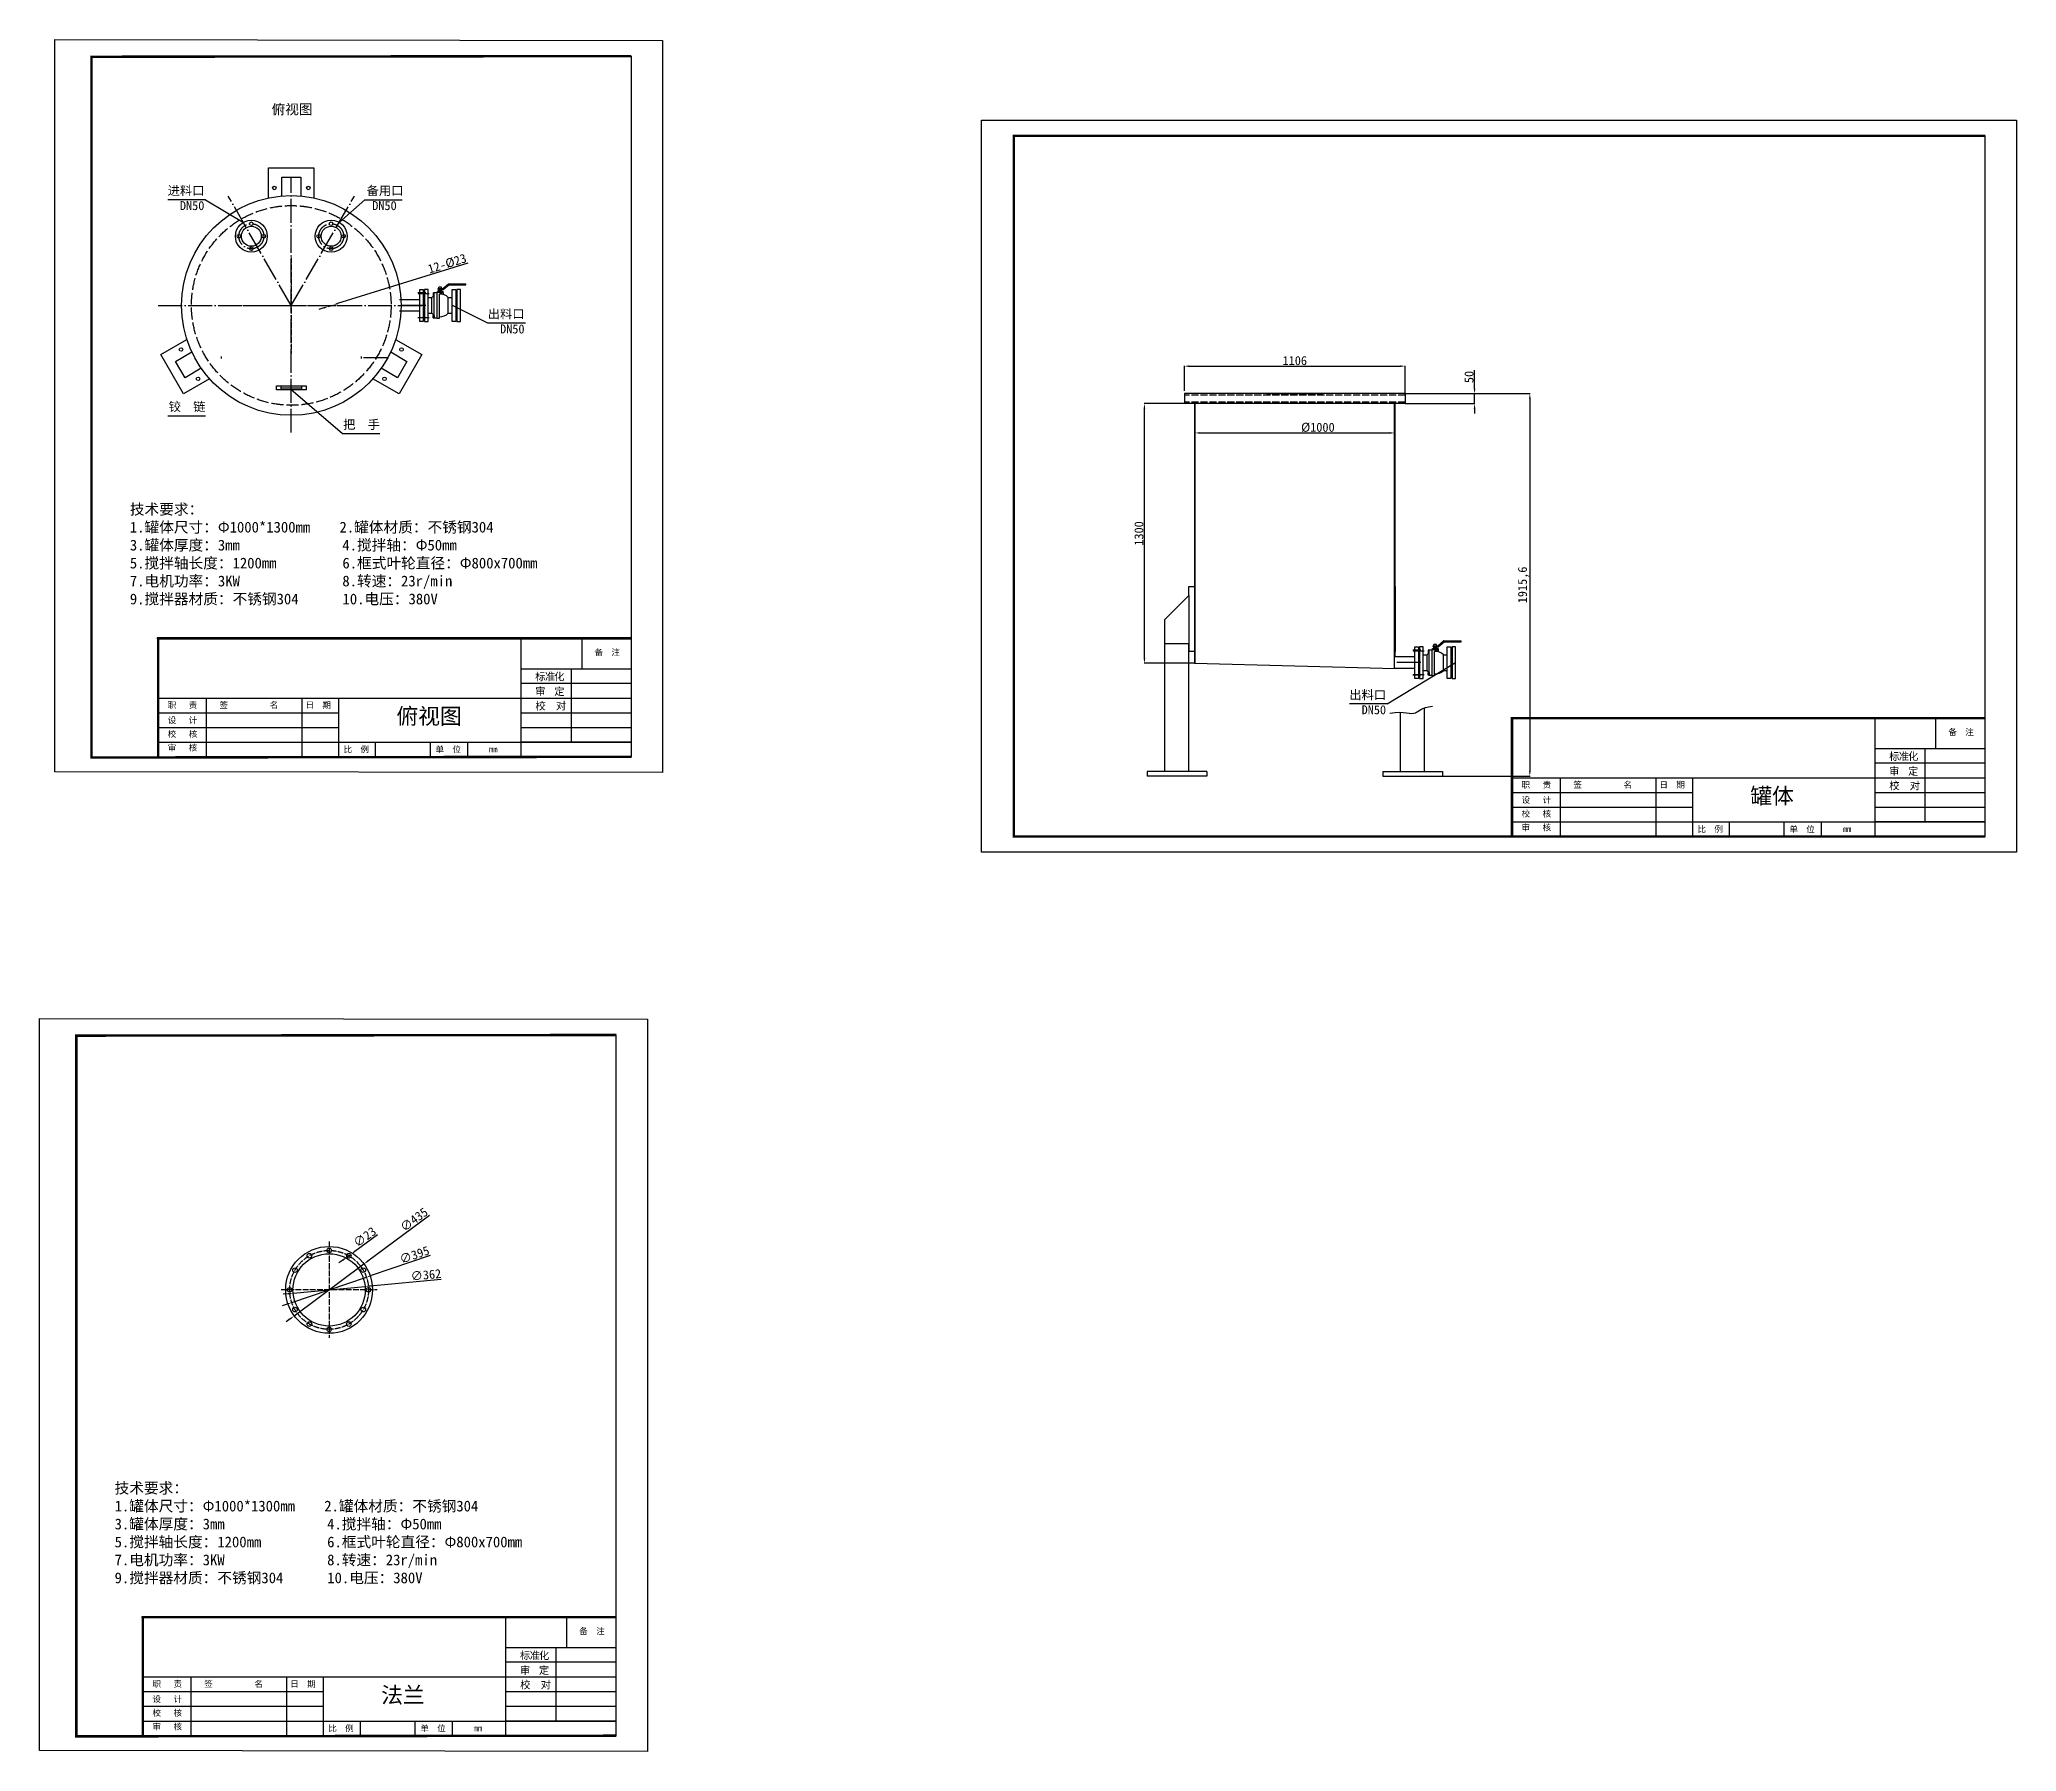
# Model space of a CAD drawing. Header units: millimetres. Extents: x 2128 to 23460, y -18769 to 2996.
# Drawn here: x 8412 to 18315, y -18769 to -10197 of the extents above; entities that cross this region are included whole.
import ezdxf

# ---------------------------------------------------------------- set-up
doc = ezdxf.new("R2010")
doc.units = ezdxf.units.MM
doc.linetypes.add('ACAD_ISO02W100', pattern=[15, 12, -3])
doc.linetypes.add('ACAD_ISO04W100', pattern=[30, 24, -3, 0, -3])
for name, color, linetype in [('中心线', 1, 'ACAD_ISO04W100'), ('标注', 6, 'Continuous'), ('注释', 3, 'Continuous'), ('虚线', 7, 'ACAD_ISO02W100'), ('轴线', 1, 'ACAD_ISO04W100')]:
    doc.layers.add(name, color=color, linetype=linetype)
doc.layers.add('标注线', color=7, linetype='Continuous', lineweight=9)
doc.styles.get("Standard").update_dxf_attribs({"font": ''})
doc.styles.add('STYLE1', font='')
doc.styles.get('Standard').set_extended_font_data('SimSun')
doc.styles.get('STYLE1').set_extended_font_data('FangSong_GB2312')
doc.dimstyles.new('ISO-25', dxfattribs={"dimtxt": 45, "dimasz": 25, "dimexe": 1.25, "dimexo": 0.625, "dimgap": 5, "dimtad": 1, "dimtxsty": 'Standard', "dimcen": 2.5, "dimadec": 0, "dimazin": 0, "dimtfac": 1, "dimtmove": 0, "dimatfit": 3, "dimfxl": 0, "dimarcsym": 0})

# ---------------------------------------------------------------- blocks, each defined once
blk = doc.blocks.new('*D51')
at = {"layer": 'Defpoints', "color": 0, "transparency": 16777216}
for p in [(9859.4, -11533), (9881.4, -11526.1)]:
    blk.add_point(p, dxfattribs=at)
at = {"layer": '标注', "color": 0, "lineweight": -2, "transparency": 16777216}
for p, q in [((10556.8, -11315.8), (9905.2, -11518.7)), ((9835.5, -11540.4), (9811.7, -11547.8)), ((9859.4, -11533), (9881.4, -11526.1))]:
    blk.add_line(p, q, dxfattribs=at)
at = {"layer": '标注', "color": 0, "transparency": 16777216}
for points in [[(9834.3, -11536.4), (9836.8, -11544.4), (9859.4, -11533)], [(9904, -11514.7), (9906.5, -11522.7), (9881.4, -11526.1)]]:
    blk.add_solid(points, dxfattribs=at)
at = {"layer": '标注', "color": 0, "transparency": 16777216, "insert": (10453.5, -11319.2), "char_height": 45, "attachment_point": 5, "rotation": 17.29478}
blk.add_mtext('12-%%C23', dxfattribs=at)
blk = doc.blocks.new('*D53')
at = {"color": 0, "lineweight": -2, "transparency": 16777216}
for p, q in [((10364.7, -16084.6), (10057.2, -16313)), ((9687.9, -16587.2), (10037.1, -16327.9)), ((9667.8, -16602.1), (9647.7, -16617))]:
    blk.add_line(p, q, dxfattribs=at)
at = {"color": 0, "transparency": 16777216}
for points in [[(10054.7, -16309.6), (10059.7, -16316.3), (10037.1, -16327.9)], [(9665.3, -16598.8), (9670.3, -16605.4), (9687.9, -16587.2)]]:
    blk.add_solid(points, dxfattribs=at)
at = {"layer": 'Defpoints', "color": 0, "transparency": 16777216}
for p in [(10037.1, -16327.9), (9687.9, -16587.2)]:
    blk.add_point(p, dxfattribs=at)
at = {"color": 0, "transparency": 16777216, "insert": (10287.7, -16105.4), "char_height": 45, "attachment_point": 5, "rotation": 36.5954}
blk.add_mtext('∅435', dxfattribs=at)
blk = doc.blocks.new('*D54')
at = {"color": 0, "lineweight": -2, "transparency": 16777216}
for p, q in [((10369.4, -16285.9), (10073.3, -16386.2)), ((9675.4, -16520.9), (10049.6, -16394.2)), ((9651.7, -16528.9), (9628.1, -16536.9))]:
    blk.add_line(p, q, dxfattribs=at)
at = {"color": 0, "transparency": 16777216}
for points in [[(10071.9, -16382.2), (10074.6, -16390.1), (10049.6, -16394.2)], [(9650.4, -16524.9), (9653.1, -16532.8), (9675.4, -16520.9)]]:
    blk.add_solid(points, dxfattribs=at)
at = {"layer": 'Defpoints', "color": 0, "transparency": 16777216}
for p in [(10049.6, -16394.2), (9675.4, -16520.9)]:
    blk.add_point(p, dxfattribs=at)
at = {"color": 0, "transparency": 16777216, "insert": (10289.8, -16282), "char_height": 45, "attachment_point": 5, "rotation": 18.70037}
blk.add_mtext('∅395', dxfattribs=at)
blk = doc.blocks.new('*D55')
at = {"color": 0, "lineweight": -2, "transparency": 16777216}
for p, q in [((10424, -16404.8), (10067.6, -16438.3)), ((9657.4, -16476.8), (9632.5, -16479.1)), ((9682.3, -16474.5), (10042.7, -16440.6))]:
    blk.add_line(p, q, dxfattribs=at)
at = {"color": 0, "transparency": 16777216}
for points in [[(10067.2, -16434.1), (10068, -16442.4), (10042.7, -16440.6)], [(9657, -16472.7), (9657.8, -16481), (9682.3, -16474.5)]]:
    blk.add_solid(points, dxfattribs=at)
at = {"layer": 'Defpoints', "color": 0, "transparency": 16777216}
for p in [(9682.3, -16474.5), (10042.7, -16440.6)]:
    blk.add_point(p, dxfattribs=at)
at = {"color": 0, "transparency": 16777216, "insert": (10347.4, -16382.6), "char_height": 45, "attachment_point": 5, "rotation": 5.3682}
blk.add_mtext('∅362', dxfattribs=at)
blk = doc.blocks.new('*D56')
at = {"color": 0, "lineweight": -2, "transparency": 16777216}
for p, q in [((10105, -16181.8), (9990.8, -16265)), ((9931.7, -16308), (9911.5, -16322.7)), ((9952, -16293.3), (9970.5, -16279.7))]:
    blk.add_line(p, q, dxfattribs=at)
at = {"color": 0, "transparency": 16777216}
for points in [[(9929.3, -16304.6), (9934.2, -16311.3), (9952, -16293.3)], [(9988.3, -16261.6), (9993.2, -16268.4), (9970.5, -16279.7)]]:
    blk.add_solid(points, dxfattribs=at)
at = {"layer": 'Defpoints', "color": 0, "transparency": 16777216}
for p in [(9952, -16293.3), (9970.5, -16279.7)]:
    blk.add_point(p, dxfattribs=at)
at = {"color": 0, "transparency": 16777216, "insert": (10040.8, -16192.4), "char_height": 45, "attachment_point": 5, "rotation": 36.06342}
blk.add_mtext('∅23', dxfattribs=at)
blk = doc.blocks.new('*D63')
at = {"layer": 'Defpoints', "color": 0, "transparency": 16777216}
for p in [(15199.8, -12166.8), (14199.8, -12276.5), (15199.8, -12270.5)]:
    blk.add_point(p, dxfattribs=at)
at = {"layer": '标注', "color": 0, "lineweight": -2, "transparency": 16777216}
for p, q in [((14199.8, -12275.8), (14199.8, -12165.6)), ((14224.8, -12166.8), (15174.8, -12166.8)), ((15199.8, -12269.9), (15199.8, -12165.6))]:
    blk.add_line(p, q, dxfattribs=at)
at = {"layer": '标注', "color": 0, "transparency": 16777216}
for points in [[(14224.8, -12162.6), (14224.8, -12171), (14199.8, -12166.8)], [(15174.8, -12162.6), (15174.8, -12171), (15199.8, -12166.8)]]:
    blk.add_solid(points, dxfattribs=at)
at = {"layer": '标注', "color": 0, "transparency": 16777216, "insert": (14815.5, -12139.3), "char_height": 45, "attachment_point": 5}
blk.add_mtext('%%C1000', dxfattribs=at)
blk = doc.blocks.new('*D64')
at = {"layer": 'Defpoints', "color": 0, "transparency": 16777216}
for p in [(13946.6, -12019.9), (14146.8, -12019.9), (14196.8, -13319.9)]:
    blk.add_point(p, dxfattribs=at)
at = {"layer": '标注', "color": 0, "lineweight": -2, "transparency": 16777216}
for p, q in [((14146.2, -12019.9), (13945.4, -12019.9)), ((13946.6, -13294.9), (13946.6, -12044.9)), ((14196.2, -13319.9), (13945.4, -13319.9))]:
    blk.add_line(p, q, dxfattribs=at)
at = {"layer": '标注', "color": 0, "transparency": 16777216}
for points in [[(13942.5, -12044.9), (13950.8, -12044.9), (13946.6, -12019.9)], [(13942.5, -13294.9), (13950.8, -13294.9), (13946.6, -13319.9)]]:
    blk.add_solid(points, dxfattribs=at)
at = {"layer": '标注', "color": 0, "transparency": 16777216, "insert": (13919.1, -12669.9), "char_height": 45, "attachment_point": 5, "rotation": 90}
blk.add_mtext('1300', dxfattribs=at)
blk = doc.blocks.new('*D65')
at = {"color": 0, "lineweight": -2, "transparency": 16777216}
for p, q in [((14146.8, -11956.1), (14146.8, -11831.1)), ((14171.8, -11832.3), (15227.8, -11832.3)), ((15252.8, -11977.3), (15252.8, -11831.1))]:
    blk.add_line(p, q, dxfattribs=at)
at = {"color": 0, "transparency": 16777216}
for points in [[(14171.8, -11828.2), (14171.8, -11836.5), (14146.8, -11832.3)], [(15227.8, -11828.2), (15227.8, -11836.5), (15252.8, -11832.3)]]:
    blk.add_solid(points, dxfattribs=at)
at = {"layer": 'Defpoints', "color": 0, "transparency": 16777216}
for p in [(15252.8, -11832.3), (14146.8, -11956.7), (15252.8, -11977.9)]:
    blk.add_point(p, dxfattribs=at)
at = {"color": 0, "transparency": 16777216, "insert": (14699.8, -11804.8), "char_height": 45, "attachment_point": 5}
blk.add_mtext('1106', dxfattribs=at)
blk = doc.blocks.new('*D66')
at = {"color": 0, "lineweight": -2, "transparency": 16777216}
for p, q in [((15600.2, -11944.9), (15600.2, -11852.9)), ((15253.4, -11969.9), (15601.5, -11969.9)), ((15600.2, -12019.9), (15600.2, -11969.9)), ((15253.4, -12019.9), (15601.5, -12019.9)), ((15600.2, -12044.9), (15600.2, -12069.9))]:
    blk.add_line(p, q, dxfattribs=at)
at = {"color": 0, "transparency": 16777216}
for points in [[(15596.1, -11944.9), (15604.4, -11944.9), (15600.2, -11969.9)], [(15596.1, -12044.9), (15604.4, -12044.9), (15600.2, -12019.9)]]:
    blk.add_solid(points, dxfattribs=at)
at = {"layer": 'Defpoints', "color": 0, "transparency": 16777216}
for p in [(15252.8, -11969.9), (15600.2, -11969.9), (15252.8, -12019.9)]:
    blk.add_point(p, dxfattribs=at)
at = {"color": 0, "transparency": 16777216, "insert": (15572.7, -11886.4), "char_height": 45, "attachment_point": 5, "rotation": 90}
blk.add_mtext('50', dxfattribs=at)
blk = doc.blocks.new('*D67')
at = {"color": 0, "lineweight": -2, "transparency": 16777216}
for p, q in [((15254.1, -11969.9), (15878.4, -11969.9)), ((15877.1, -11994.9), (15877.1, -13860.5)), ((15440.7, -13885.5), (15878.4, -13885.5))]:
    blk.add_line(p, q, dxfattribs=at)
at = {"color": 0, "transparency": 16777216}
for points in [[(15872.9, -11994.9), (15881.3, -11994.9), (15877.1, -11969.9)], [(15872.9, -13860.5), (15881.3, -13860.5), (15877.1, -13885.5)]]:
    blk.add_solid(points, dxfattribs=at)
at = {"layer": 'Defpoints', "color": 0, "transparency": 16777216}
for p in [(15253.4, -11969.9), (15440.1, -13885.5), (15877.1, -13885.5)]:
    blk.add_point(p, dxfattribs=at)
at = {"color": 0, "transparency": 16777216, "insert": (15845.9, -12927.7), "char_height": 45, "attachment_point": 5, "rotation": 90}
blk.add_mtext('1915,6', dxfattribs=at)

msp = doc.modelspace()

# ---------------------------------------------------------------- linework, layer by layer
for p, q in [((11376.833, -13788.434), (11376.833, -10279.767)), ((18158.621, -14187.752), (18158.621, -10679.085)), ((9559.484, -10839.24), (9786.284, -10839.24)), ((9559.484, -10990.058), (9559.484, -10839.24)), ((9625.634, -10886.49), (9720.134, -10886.49)), ((9625.634, -10980.273), (9625.634, -10886.49)), ((9720.134, -10886.49), (9720.134, -10980.273)), ((9786.284, -10839.24), (9786.284, -10990.058)), ((10316.293, -11608.24), (10316.293, -11448.24)), ((10316.293, -11448.24), (10334.293, -11448.24)), ((10334.293, -11448.24), (10334.293, -11608.24)), ((10358.293, -11448.24), (10340.293, -11448.24)), ((10340.293, -11448.24), (10340.293, -11608.24)), ((10358.293, -11608.24), (10358.293, -11448.24)), ((10384.654, -11468.771), (10387.096, -11468.771)), ((10384.654, -11475.673), (10387.096, -11475.673)), ((10404.943, -11464.162), (10404.943, -11457.846)), ((10404.943, -11457.846), (10432.563, -11457.846)), ((10408.755, -11443.527), (10431.736, -11443.527)), ((10408.755, -11448.527), (10408.755, -11443.527)), ((10408.755, -11448.527), (10433.546, -11448.527)), ((10411.007, -11457.846), (10411.007, -11451.598)), ((10411.007, -11451.598), (10426.498, -11451.598)), ((10412.166, -11443.527), (10412.166, -11437.203)), ((10425.339, -11437.203), (10412.166, -11437.203)), ((10413.283, -11464.162), (10413.283, -11457.846)), ((10414.159, -11451.598), (10414.159, -11448.527)), ((10415.3, -11464.162), (10434.806, -11464.162)), ((10423.346, -11451.598), (10423.346, -11448.527)), ((10424.222, -11464.162), (10424.222, -11457.846)), ((10425.339, -11443.527), (10425.339, -11437.203)), ((10426.498, -11457.846), (10426.498, -11451.598)), ((10431.736, -11443.527), (10460.479, -11419.589)), ((10432.563, -11457.846), (10432.563, -11464.162)), ((10433.546, -11448.527), (10462.567, -11424.358)), ((10434.806, -11473.841), (10434.806, -11464.162)), ((10461.119, -11419.358), (10547.629, -11419.358)), ((10462.567, -11424.358), (10547.629, -11424.358)), ((10478.759, -11608.24), (10478.759, -11448.24)), ((10478.759, -11448.24), (10496.759, -11448.24)), ((10496.759, -11448.24), (10496.759, -11608.24)), ((10520.759, -11448.24), (10502.759, -11448.24)), ((10502.759, -11448.24), (10502.759, -11608.24)), ((10520.759, -11608.24), (10520.759, -11448.24)), ((10547.629, -11424.358), (10547.629, -11419.358)), ((10316.185, -11499.74), (10215.247, -11499.74)), ((10316.185, -11556.74), (10215.247, -11556.74)), ((10218.247, -11556.816), (10218.247, -11556.74)), ((10358.293, -11488.766), (10377.77, -11488.766)), ((10358.293, -11567.714), (10377.77, -11567.714)), ((10377.77, -11567.714), (10377.77, -11488.766)), ((10384.654, -11580.808), (10387.096, -11580.808)), ((10459.158, -11488.766), (10478.759, -11488.766)), ((10459.37, -11567.714), (10459.37, -11488.766)), ((10459.37, -11567.714), (10478.759, -11567.714)), ((10316.293, -11590.74), (10316.293, -11590.74)), ((10334.293, -11608.24), (10316.293, -11608.24)), ((10340.293, -11608.24), (10358.293, -11608.24)), ((10358.293, -11590.74), (10358.293, -11590.74)), ((10384.654, -11587.71), (10387.096, -11587.71)), ((10478.759, -11590.74), (10478.759, -11590.74)), ((10496.759, -11608.24), (10478.759, -11608.24)), ((10502.759, -11608.24), (10520.759, -11608.24)), ((10520.759, -11590.74), (10520.759, -11590.74)), ((9019.492, -11774.533), (9150.104, -11699.124)), ((9132.892, -11970.947), (9019.492, -11774.533)), ((9093.487, -11808.195), (9174.706, -11761.304)), ((10171.062, -11761.304), (10252.28, -11808.195)), ((10195.663, -11699.124), (10326.275, -11774.533)), ((10326.275, -11774.533), (10212.875, -11970.947)), ((9140.737, -11890.035), (9093.487, -11808.195)), ((9221.956, -11843.143), (9140.737, -11890.035)), ((10205.03, -11890.035), (10123.812, -11843.143)), ((10252.28, -11808.195), (10205.03, -11890.035)), ((9263.504, -11895.539), (9132.892, -11970.947)), ((10212.875, -11970.947), (10082.263, -11895.539)), ((15252.815, -11969.917), (14146.815, -11969.917)), ((14146.815, -11969.917), (14146.815, -12019.917)), ((14699.815, -11969.917), (14724.815, -11969.917)), ((15252.815, -11969.917), (15252.815, -12019.917)), ((15252.815, -12019.917), (14146.815, -12019.917)), ((14196.815, -12019.917), (14196.815, -13319.917)), ((14199.815, -12019.917), (14199.815, -13319.994)), ((14199.815, -12019.917), (14199.815, -13319.917)), ((15199.815, -13345.444), (15199.815, -12019.917)), ((15202.815, -13288.444), (15202.815, -12019.917)), ((14169.544, -12980.235), (14169.544, -12935.168)), ((14169.544, -12935.168), (14196.815, -12935.168)), ((14196.815, -12935.168), (14196.815, -13260.504)), ((15202.815, -12935.168), (15202.815, -13260.504)), ((14169.544, -12980.235), (14049.544, -13100.235)), ((14169.544, -12980.235), (14169.544, -13230.595)), ((14049.548, -13861.516), (14049.544, -13100.235)), ((14049.544, -13220.235), (14169.544, -13220.235)), ((14169.548, -13861.516), (14169.544, -13220.235)), ((14169.544, -13220.235), (14169.544, -13260.504)), ((14196.815, -13260.504), (14169.544, -13260.504)), ((15301.082, -13396.944), (15301.082, -13236.944)), ((15301.082, -13236.944), (15319.082, -13236.944)), ((15319.082, -13236.944), (15319.082, -13396.944)), ((15343.082, -13236.944), (15325.082, -13236.944)), ((15325.082, -13236.944), (15325.082, -13396.944)), ((15343.082, -13396.944), (15343.082, -13236.944)), ((15369.444, -13257.475), (15371.885, -13257.475)), ((15369.444, -13264.377), (15371.885, -13264.377)), ((15389.733, -13252.866), (15389.733, -13246.551)), ((15389.733, -13246.551), (15417.352, -13246.551)), ((15393.545, -13232.232), (15416.526, -13232.232)), ((15393.545, -13237.232), (15393.545, -13232.232)), ((15393.545, -13237.232), (15418.336, -13237.232)), ((15395.797, -13246.551), (15395.797, -13240.302)), ((15395.797, -13240.302), (15411.288, -13240.302)), ((15396.956, -13232.232), (15396.956, -13225.907)), ((15410.129, -13225.907), (15396.956, -13225.907)), ((15398.073, -13252.866), (15398.073, -13246.551)), ((15398.949, -13240.302), (15398.949, -13237.232)), ((15400.09, -13252.866), (15419.595, -13252.866)), ((15408.136, -13240.302), (15408.136, -13237.232)), ((15409.012, -13252.866), (15409.012, -13246.551)), ((15410.129, -13232.232), (15410.129, -13225.907)), ((15411.288, -13246.551), (15411.288, -13240.302)), ((15416.526, -13232.232), (15445.269, -13208.294)), ((15417.352, -13246.551), (15417.352, -13252.866)), ((15418.336, -13237.232), (15447.357, -13213.062)), ((15419.595, -13262.546), (15419.595, -13252.866)), ((15445.909, -13208.062), (15532.419, -13208.062)), ((15447.357, -13213.062), (15532.419, -13213.062)), ((15463.549, -13396.944), (15463.549, -13236.944)), ((15463.549, -13236.944), (15481.549, -13236.944)), ((15481.549, -13236.944), (15481.549, -13396.944)), ((15505.549, -13236.944), (15487.549, -13236.944)), ((15487.549, -13236.944), (15487.549, -13396.944)), ((15505.549, -13396.944), (15505.549, -13236.944)), ((15532.419, -13213.062), (15532.419, -13208.062)), ((10824.751, -13347.079), (11376.833, -13347.079)), ((14196.815, -13319.917), (15202.815, -13345.521)), ((15300.753, -13288.444), (15199.815, -13288.444)), ((15300.753, -13345.444), (15199.815, -13345.444)), ((15202.815, -13345.521), (15202.815, -13345.444)), ((15343.082, -13277.47), (15362.56, -13277.47)), ((15343.082, -13356.418), (15362.56, -13356.418)), ((15362.56, -13356.418), (15362.56, -13277.47)), ((15443.948, -13277.47), (15463.549, -13277.47)), ((15444.159, -13356.418), (15444.159, -13277.47)), ((15444.159, -13356.418), (15463.549, -13356.418)), ((15301.082, -13379.444), (15301.082, -13379.444)), ((15319.082, -13396.944), (15301.082, -13396.944)), ((15325.082, -13396.944), (15343.082, -13396.944)), ((15343.082, -13379.444), (15343.082, -13379.444)), ((15369.444, -13369.512), (15371.885, -13369.512)), ((15369.444, -13376.414), (15371.885, -13376.414)), ((15463.549, -13379.444), (15463.549, -13379.444)), ((15481.549, -13396.944), (15463.549, -13396.944)), ((15487.549, -13396.944), (15505.549, -13396.944)), ((15505.549, -13379.444), (15505.549, -13379.444)), ((15230.081, -13861.516), (15230.085, -13565.378)), ((15350.081, -13861.516), (15350.085, -13543.392)), ((17606.539, -13746.398), (18158.621, -13746.398)), ((14259.548, -13861.516), (13959.548, -13861.516)), ((13959.548, -13861.516), (13959.548, -13885.516)), ((14259.548, -13861.516), (14259.548, -13885.516)), ((15140.081, -13861.516), (15440.081, -13861.516)), ((15140.081, -13861.516), (15140.081, -13885.516)), ((15440.081, -13861.516), (15440.081, -13885.516)), ((14259.548, -13885.516), (13959.548, -13885.516)), ((15140.081, -13885.516), (15440.081, -13885.516)), ((11300.479, -18689.841), (11300.479, -15181.174)), ((10748.397, -18248.486), (11300.479, -18248.486))]:
    msp.add_line(p, q)
at = {"color": 1, "linetype": 'ACAD_ISO04W100', "lineweight": -3, "ltscale": 1.2}
for p, q in [((9672.884, -11287.552), (9672.884, -11768.928)), ((9432.074, -11528.24), (9913.693, -11528.24)), ((9862.499, -16215.539), (9862.499, -16696.914)), ((9621.69, -16456.227), (10103.309, -16456.227))]:
    msp.add_line(p, q, dxfattribs=at)
at = {"color": 1, "ltscale": 50}
for p, q in [((10308.082, -11468.249), (10363.187, -11468.249)), ((10307.71, -11588.231), (10363.559, -11588.231)), ((15292.872, -13256.953), (15347.977, -13256.953)), ((15292.5, -13376.936), (15348.349, -13376.936))]:
    msp.add_line(p, q, dxfattribs=at)
at = {"color": 4}
for p, q in [((9322.124, -11784.362), (9322.124, -11794.53)), ((10023.643, -11784.362), (10023.643, -11794.53)), ((10035.229, -11789.446), (10156.9, -11789.446)), ((9621.276, -11930.272), (9621.276, -11950.607)), ((9621.276, -11940.439), (9724.492, -11940.439)), ((9724.492, -11930.272), (9724.492, -11950.607))]:
    msp.add_line(p, q, dxfattribs=at)
at = {"color": 0}
msp.add_line((14559.815, -11969.917), (14839.815, -11969.917), dxfattribs=at)
at = {"linetype": 'Continuous', "lineweight": -3}
for p, q in [((8999.526, -13195.059), (11376.833, -13195.059)), ((8999.882, -13195.059), (11376.833, -13195.059)), ((8999.882, -13195.059), (11377.19, -13195.059)), ((10824.751, -13788.434), (10824.751, -13195.062)), ((11129.386, -13347.079), (11129.386, -13195.059)), ((11076.224, -13714.875), (11076.224, -13347.079)), ((11376.833, -13420.639), (10824.751, -13420.639)), ((9012.056, -13494.198), (11376.833, -13494.198)), ((9248.278, -13788.434), (9248.278, -13494.198)), ((9727.514, -13788.434), (9727.514, -13494.198)), ((9911.412, -13788.434), (9911.412, -13494.198)), ((9011.895, -13641.316), (9911.412, -13641.316)), ((9012.056, -13567.757), (9911.412, -13567.757)), ((10824.751, -13567.757), (11376.833, -13567.757)), ((10824.751, -13641.316), (11376.833, -13641.316)), ((15781.314, -13594.378), (18158.621, -13594.378)), ((15781.671, -13594.378), (18158.621, -13594.378)), ((15781.671, -13594.378), (18158.978, -13594.378)), ((17606.539, -14187.752), (17606.539, -13594.38)), ((17911.174, -13746.398), (17911.174, -13594.378)), ((9011.895, -13714.875), (9911.412, -13714.875)), ((9911.412, -13714.875), (11376.833, -13714.875)), ((10093.888, -13713.924), (10093.888, -13788.434)), ((10368.081, -13713.924), (10368.081, -13788.434)), ((10555.125, -13713.924), (10555.125, -13788.434)), ((11376.833, -13714.875), (10824.751, -13714.875)), ((17858.012, -14114.194), (17858.012, -13746.398)), ((9011.869, -13788.434), (11376.833, -13788.434)), ((18158.621, -13819.957), (17606.539, -13819.957)), ((15793.844, -13893.516), (18158.621, -13893.516)), ((16030.066, -14187.752), (16030.066, -13893.516)), ((16509.303, -14187.752), (16509.303, -13893.516)), ((16693.2, -14187.752), (16693.2, -13893.516)), ((15793.683, -14040.634), (16693.2, -14040.634)), ((15793.844, -13967.076), (16693.2, -13967.076)), ((17606.539, -13967.075), (18158.621, -13967.075)), ((17606.539, -14040.634), (18158.621, -14040.634)), ((15793.683, -14114.194), (16693.2, -14114.194)), ((16693.2, -14114.194), (18158.621, -14114.194)), ((16875.676, -14113.242), (16875.676, -14187.752)), ((17149.87, -14113.242), (17149.87, -14187.752)), ((17336.913, -14113.242), (17336.913, -14187.752)), ((18158.621, -14114.194), (17606.539, -14114.194)), ((15793.657, -14187.752), (18158.621, -14187.752)), ((8923.172, -18096.466), (11300.479, -18096.466)), ((8923.528, -18096.466), (11300.479, -18096.466)), ((8923.528, -18096.466), (11300.836, -18096.466)), ((10748.397, -18689.841), (10748.397, -18096.469)), ((11053.032, -18248.486), (11053.032, -18096.466)), ((10999.87, -18616.282), (10999.87, -18248.486)), ((8935.702, -18395.605), (11300.479, -18395.605)), ((9171.924, -18689.841), (9171.924, -18395.605)), ((9651.16, -18689.841), (9651.16, -18395.605)), ((9835.058, -18689.841), (9835.058, -18395.605)), ((11300.479, -18322.045), (10748.397, -18322.045)), ((8935.702, -18469.164), (9835.058, -18469.164)), ((10748.397, -18469.164), (11300.479, -18469.164)), ((8935.541, -18542.723), (9835.058, -18542.723)), ((8935.541, -18616.282), (9835.058, -18616.282)), ((9835.058, -18616.282), (11300.479, -18616.282)), ((10017.534, -18615.331), (10017.534, -18689.841)), ((10291.728, -18615.331), (10291.728, -18689.841)), ((10478.771, -18615.331), (10478.771, -18689.841)), ((10748.397, -18542.723), (11300.479, -18542.723)), ((11300.479, -18616.282), (10748.397, -18616.282)), ((8935.515, -18689.841), (11300.479, -18689.841))]:
    msp.add_line(p, q, dxfattribs=at)
at = {"lineweight": -3}
for points in [[(8488.246, -10196.964), (11533.04, -10200.97), (11533.04, -13867.23), (8488.246, -13863.224)], [(13129.69, -10600.289), (18314.829, -10600.289), (18314.829, -14266.549), (13129.69, -14266.549)], [(8411.892, -15098.371), (11456.686, -15102.377), (11456.686, -18768.637), (8411.892, -18764.631)]]:
    msp.add_lwpolyline(points, close=True, dxfattribs=at)
at = {"linetype": 'Continuous', "lineweight": -3, "const_width": 12.26}
for points in [[(11376.833, -10279.767), (8672.403, -10283.122), (8672.403, -13791.789)], [(11376.833, -13788.434), (8672.403, -13791.789), (8672.403, -10283.122)], [(18158.621, -10679.085), (13292.232, -10679.085), (13292.232, -14187.752)], [(18158.621, -14187.752), (13292.232, -14187.752), (13292.232, -10679.085)], [(8999.882, -13195.069), (11376.833, -13195.059)], [(9005.922, -13195.069), (9005.922, -13788.434)], [(15781.671, -13594.387), (18158.621, -13594.378)], [(15787.71, -13594.387), (15787.71, -14187.752)], [(11300.479, -15181.174), (8596.049, -15184.529), (8596.049, -18693.196)], [(11300.479, -18689.841), (8596.049, -18693.196), (8596.049, -15184.529)], [(8923.528, -18096.476), (11300.479, -18096.466)], [(8929.568, -18096.476), (8929.568, -18689.841)]]:
    msp.add_lwpolyline(points, dxfattribs=at)
for points in [[(10334.293, -11578.24), (10337.293, -11578.24), (10337.293, -11478.24), (10334.293, -11478.24)], [(10340.293, -11578.24), (10337.293, -11578.24), (10337.293, -11478.24), (10340.293, -11478.24)], [(10415.3, -11464.162), (10401.698, -11464.162), (10401.698, -11592.319), (10415.3, -11592.319), (10415.3, -11471.564)], [(10496.759, -11578.24), (10499.759, -11578.24), (10499.759, -11478.24), (10496.759, -11478.24)], [(10502.759, -11578.24), (10499.759, -11578.24), (10499.759, -11478.24), (10502.759, -11478.24)], [(15319.082, -13366.944), (15322.082, -13366.944), (15322.082, -13266.944), (15319.082, -13266.944)], [(15325.082, -13366.944), (15322.082, -13366.944), (15322.082, -13266.944), (15325.082, -13266.944)], [(15400.09, -13252.866), (15386.488, -13252.866), (15386.488, -13381.023), (15400.09, -13381.023), (15400.09, -13260.269)], [(15481.549, -13366.944), (15484.549, -13366.944), (15484.549, -13266.944), (15481.549, -13266.944)], [(15487.549, -13366.944), (15484.549, -13366.944), (15484.549, -13266.944), (15487.549, -13266.944)]]:
    msp.add_lwpolyline(points)
for points in [[(10383.654, -11466.177), (10383.654, -11478.267), (10384.654, -11479.267), (10387.096, -11479.267), (10388.096, -11478.267), (10388.096, -11466.177), (10387.096, -11465.177), (10384.654, -11465.177)], [(10388.096, -11592.319), (10388.096, -11464.162), (10401.698, -11464.162), (10401.698, -11592.319)], [(10383.654, -11590.304), (10383.654, -11578.214), (10384.654, -11577.214), (10387.096, -11577.214), (10388.096, -11578.214), (10388.096, -11590.304), (10387.096, -11591.304), (10384.654, -11591.304)], [(15368.444, -13254.881), (15368.444, -13266.971), (15369.444, -13267.971), (15371.885, -13267.971), (15372.885, -13266.971), (15372.885, -13254.881), (15371.885, -13253.881), (15369.444, -13253.881)], [(15372.885, -13381.023), (15372.885, -13252.866), (15386.488, -13252.866), (15386.488, -13381.023)], [(15368.444, -13379.008), (15368.444, -13366.918), (15369.444, -13365.918), (15371.885, -13365.918), (15372.885, -13366.918), (15372.885, -13379.008), (15371.885, -13380.008), (15369.444, -13380.008)]]:
    msp.add_lwpolyline(points, close=True)
at = {"color": 4}
msp.add_lwpolyline([(9598.103, -11930.272), (9747.664, -11930.272), (9747.664, -11950.607), (9598.103, -11950.607)], close=True, dxfattribs=at)
for centre, radius in [((9672.884, -11528.24), 550), ((9587.834, -10939.896), 8.82), ((9757.934, -10939.896), 8.82), ((9472.884, -11181.83), 80), ((9410.384, -11181.83), 9), ((9472.884, -11181.83), 50), ((9472.884, -11119.33), 9), ((9535.384, -11181.83), 9), ((9872.884, -11181.83), 80), ((9810.384, -11181.83), 9), ((9872.884, -11181.83), 50), ((9872.884, -11119.33), 9), ((9935.384, -11181.83), 9), ((9472.884, -11244.33), 9), ((9872.884, -11244.33), 9), ((9120.837, -11748.757), 8.82), ((10224.93, -11748.757), 8.82), ((9205.887, -11896.068), 8.82), ((10139.88, -11896.068), 8.82)]:
    msp.add_circle(centre, radius)
at = {"lineweight": -3}
for centre, radius in [((9862.499, -16457.531), 217.5), ((9862.499, -16457.531), 181), ((9763.749, -16286.491), 11.5), ((9862.499, -16260.031), 11.5), ((9961.249, -16286.491), 11.5), ((9691.459, -16358.781), 11.5), ((10033.539, -16358.781), 11.5), ((9664.999, -16457.531), 11.5), ((10059.999, -16457.531), 11.5), ((9691.459, -16556.281), 11.5), ((9763.749, -16628.571), 11.5), ((9961.249, -16628.571), 11.5), ((10033.539, -16556.281), 11.5), ((9862.499, -16655.031), 11.5)]:
    msp.add_circle(centre, radius, dxfattribs=at)
at = {"color": 1, "linetype": 'ACAD_ISO04W100', "lineweight": -3, "ltscale": 1.2}
msp.add_circle((9862.499, -16457.531), 197.5, dxfattribs=at)
for centre, radius, start, end in [((10418.57, -11528.24), 56.77, 122.4665642, 135.9463659), ((10384.654, -11467.771), 1, 180, 270), ((10384.654, -11469.771), 1, 90, 180), ((10384.654, -11474.673), 1, 180, 270), ((10384.654, -11476.673), 1, 90, 180), ((10387.096, -11467.771), 1, 270, 0), ((10387.096, -11469.771), 1, 0, 90), ((10387.096, -11474.673), 1, 270, 0), ((10387.096, -11476.673), 1, 0, 90), ((10418.57, -11528.24), 56.77, 44.0536341, 93.3020268), ((10461.119, -11420.358), 1, 90, 129.7885806), ((10418.57, -11528.24), 56.77, 224.0536341, 237.5334358), ((10384.654, -11579.808), 1, 180, 270), ((10384.654, -11581.808), 1, 90, 180), ((10387.096, -11579.808), 1, 270, 0), ((10387.096, -11581.808), 1, 0, 90), ((10418.57, -11528.24), 56.77, 266.6979732, 315.9463659), ((10384.654, -11586.71), 1, 180, 270), ((10384.654, -11588.71), 1, 90, 180), ((10387.096, -11586.71), 1, 270, 0), ((10387.096, -11588.71), 1, 0, 90), ((15403.36, -13316.944), 56.77, 122.4665642, 135.9463659), ((15369.444, -13256.475), 1, 180, 270), ((15369.444, -13258.475), 1, 90, 180), ((15369.444, -13263.377), 1, 180, 270), ((15369.444, -13265.377), 1, 90, 180), ((15371.885, -13256.475), 1, 270, 0), ((15371.885, -13258.475), 1, 0, 90), ((15371.885, -13263.377), 1, 270, 0), ((15371.885, -13265.377), 1, 0, 90), ((15403.36, -13316.944), 56.77, 44.0536341, 93.3020268), ((15445.909, -13209.062), 1, 90, 129.7885806), ((15403.36, -13316.944), 56.77, 224.0536341, 237.5334358), ((15369.444, -13368.512), 1, 180, 270), ((15371.885, -13368.512), 1, 270, 0), ((15403.36, -13316.944), 56.77, 266.6979732, 315.9463659), ((15369.444, -13370.512), 1, 90, 180), ((15369.444, -13375.414), 1, 180, 270), ((15369.444, -13377.414), 1, 90, 180), ((15371.885, -13370.512), 1, 0, 90), ((15371.885, -13375.414), 1, 270, 0), ((15371.885, -13377.414), 1, 0, 90)]:
    msp.add_arc(centre, radius, start, end)
msp.add_open_spline([(15175.477, -13570.339), (15251.966, -13555.686), (15295.72, -13593.088), (15333.558, -13541.686), (15389.277, -13534.807)], degree=3, knots=[92.04093168, 92.04093168, 92.04093168, 92.04093168, 159.66291561, 200.82314606, 200.82314606, 200.82314606, 200.82314606])
at = {"layer": '中心线', "ltscale": 5}
for p, q in [((9672.884, -12165.274), (9672.884, -10891.207)), ((9672.884, -11528.24), (9356.796, -10980.76)), ((9672.884, -11528.24), (9988.971, -10980.76)), ((9006.712, -11528.24), (10339.055, -11528.24)), ((10346.466, -11528.24), (10222.884, -11528.24)), ((15331.034, -13316.944), (15207.451, -13316.944))]:
    msp.add_line(p, q, dxfattribs=at)
for centre in [(9472.884, -11181.83), (9872.884, -11181.83)]:
    msp.add_circle(centre, 62.5, dxfattribs=at)
at = {"layer": '注释'}
for p, q in [((9242.517, -10999.183), (9054.115, -10999.183)), ((9242.517, -10999.183), (9432.884, -11112.548)), ((10040.757, -10999.183), (9912.884, -11112.548)), ((10040.757, -10999.183), (10229.159, -10999.183)), ((10657.855, -11616.87), (10481.068, -11528.24)), ((10846.257, -11616.87), (10657.855, -11616.87)), ((9928.006, -12170.32), (9672.884, -11950.607)), ((9054.115, -12080.656), (9242.517, -12080.656)), ((9928.006, -12170.32), (10116.408, -12170.32)), ((15161.993, -13523.678), (15505.549, -13316.944)), ((15161.993, -13523.678), (14973.591, -13523.678))]:
    msp.add_line(p, q, dxfattribs=at)
at = {"layer": '虚线', "color": 2, "ltscale": 3}
for p, q in [((15252.815, -11977.917), (14146.815, -11977.917)), ((15252.815, -12011.917), (14146.815, -12011.917))]:
    msp.add_line(p, q, dxfattribs=at)
at = {"layer": '虚线', "color": 251, "ltscale": 5}
msp.add_circle((9672.884, -11528.24), 500, dxfattribs=at)
at = {"layer": '轴线', "ltscale": 5}
for p, q in [((10346.573, -11465.74), (10307.099, -11465.74)), ((10346.573, -11590.74), (10307.099, -11590.74)), ((15331.363, -13254.444), (15291.889, -13254.444)), ((15331.363, -13379.444), (15291.889, -13379.444))]:
    msp.add_line(p, q, dxfattribs=at)

# ---------------------------------------------------------------- texts
at = {"insert": (9574.203, -10521.342), "char_height": 50, "attachment_point": 1}
msp.add_mtext_dynamic_manual_height_columns('俯视图', width=451.97245, gutter_width=12.5, heights=[0], dxfattribs=at)
at = {"char_height": 53.9136, "width": 2170.93427, "attachment_point": 1}
for insert in [(8864.328, -12521.574), (8787.974, -17422.98)]:
    msp.add_mtext('{\\fKaiTi_GB2312|b0|i0|c134|p49;技术要求：\\P1.罐体尺寸：Φ1000*1300mm    2.罐体材质：不锈钢304    \\P3.罐体厚度：3mm              4.搅拌轴：Φ50mm\\P5.搅拌轴长度：1200mm         6.框式叶轮直径：Φ800x700mm\\P7.电机功率：3KW              8.转速：23r/min\\P9.搅拌器材质：不锈钢304      10.电压：380V}', dxfattribs=dict(at, insert=insert))
at = {"linetype": 'Continuous', "lineweight": -3, "char_height": 30.64964, "attachment_point": 1}
for s, insert, width in [('{\\fSimSun|b0|i0|c134|p54;备  注}', (11192.029, -13249.871), 410.52998), ('{\\fSimSun|b0|i0|c134|p54;职   责}', (9053.755, -13513.945), 283.58211), ('{\\fSimSun|b0|i0|c134|p54;签          名}', (9313.333, -13513.945), 356.97555), ('{\\fSimSun|b0|i0|c134|p54;日  期}', (9744.299, -13513.945), 283.58211), ('{\\fSimSun|b0|i0|c134|p54;校   核   }', (9053.755, -13658.949), 283.58211), ('{\\fSimSun|b0|i0|c134|p54;设   计   }', (9053.755, -13589.947), 283.58211), ('{\\fSimSun|b0|i0|c134|p54;备  注}', (17973.817, -13649.189), 410.52998), ('{\\fSimSun|b0|i0|c134|p54;审   核   }', (9053.755, -13727.7), 283.58211), ('{\\fSimSun|b0|i0|c134|p54;比  例}', (9934.815, -13735.938), 283.58211), ('{\\fSimSun|b0|i0|c134|p54;单  位}', (10395.568, -13735.938), 283.58211), ('{\\fSimSun|b0|i0|c134|p2;mm}', (10663.792, -13735.197), 283.58211), ('{\\fSimSun|b0|i0|c134|p54;职   责}', (15835.543, -13913.263), 283.58211), ('{\\fSimSun|b0|i0|c134|p54;签          名}', (16095.121, -13913.263), 356.97555), ('{\\fSimSun|b0|i0|c134|p54;日  期}', (16526.087, -13913.263), 283.58211), ('{\\fSimSun|b0|i0|c134|p54;校   核   }', (15835.543, -14058.267), 283.58211), ('{\\fSimSun|b0|i0|c134|p54;设   计   }', (15835.543, -13989.265), 283.58211), ('{\\fSimSun|b0|i0|c134|p54;审   核   }', (15835.543, -14127.019), 283.58211), ('{\\fSimSun|b0|i0|c134|p54;比  例}', (16716.604, -14135.256), 283.58211), ('{\\fSimSun|b0|i0|c134|p54;单  位}', (17177.356, -14135.256), 283.58211), ('{\\fSimSun|b0|i0|c134|p2;mm}', (17445.58, -14134.516), 283.58211), ('{\\fSimSun|b0|i0|c134|p54;备  注}', (11115.675, -18151.278), 410.52998), ('{\\fSimSun|b0|i0|c134|p54;职   责}', (8977.401, -18415.351), 283.58211), ('{\\fSimSun|b0|i0|c134|p54;签          名}', (9236.979, -18415.351), 356.97555), ('{\\fSimSun|b0|i0|c134|p54;日  期}', (9667.945, -18415.351), 283.58211), ('{\\fSimSun|b0|i0|c134|p54;设   计   }', (8977.401, -18491.354), 283.58211), ('{\\fSimSun|b0|i0|c134|p54;校   核   }', (8977.401, -18560.356), 283.58211), ('{\\fSimSun|b0|i0|c134|p54;审   核   }', (8977.401, -18629.107), 283.58211), ('{\\fSimSun|b0|i0|c134|p54;比  例}', (9858.462, -18637.345), 283.58211), ('{\\fSimSun|b0|i0|c134|p54;单  位}', (10319.214, -18637.345), 283.58211), ('{\\fSimSun|b0|i0|c134|p2;mm}', (10587.438, -18636.604), 283.58211)]:
    msp.add_mtext(s, dxfattribs=dict(at, insert=insert, width=width))
at = {"layer": '标注', "char_height": 80, "attachment_point": 1}
for s, insert in [('{\\C0;俯视图}', (10199.622, -13544.549)), ('{\\C0;罐体}', (16981.41, -13943.868)), ('{\\C0;法兰}', (10123.268, -18445.956))]:
    msp.add_mtext_dynamic_manual_height_columns(s, width=913.33857, gutter_width=12.5, heights=[0], dxfattribs=dict(at, insert=insert))
at = {"layer": '标注线', "color": 7, "ltscale": 0.13, "attachment_point": 1, "style": 'STYLE1'}
for s, insert, char_height, width in [('标', (10894.911, -13368.006), 37.736, 47.23771), ('准', (10943.427, -13368.006), 37.736, 47.23771), ('化', (10989.834, -13368.006), 37.736, 47.23771), ('审', (10894.911, -13442.23), 37.736, 47.23771), ('定', (10989.834, -13442.23), 37.736, 47.23771), ('校  对', (10895.939, -13514.583), 37.7359, 190.2792), ('标', (17676.7, -13767.324), 37.736, 47.23771), ('准', (17725.215, -13767.324), 37.736, 47.23771), ('化', (17771.622, -13767.324), 37.736, 47.23771), ('审', (17676.7, -13841.549), 37.736, 47.23771), ('定', (17771.622, -13841.549), 37.736, 47.23771), ('校  对', (17677.727, -13913.901), 37.7359, 190.2792), ('标', (10818.557, -18269.412), 37.736, 47.23771), ('准', (10867.073, -18269.412), 37.736, 47.23771), ('化', (10913.48, -18269.412), 37.736, 47.23771), ('校  对', (10819.585, -18415.989), 37.7359, 190.2792), ('审', (10818.557, -18343.637), 37.736, 47.23771), ('定', (10913.48, -18343.637), 37.736, 47.23771)]:
    msp.add_mtext(s, dxfattribs=dict(at, insert=insert, char_height=char_height, width=width))
at = {"layer": '注释', "char_height": 45}
for s, width, insert, attachment_point in [('进料口\\PDN50', 188.80723, (9237.642, -10930.821), 3), ('\\pi4.9036;备用口\\P\\pi32.904;DN50', 188.80723, (10045.633, -10930.821), 1), ('出料口\\PDN50', 188.80723, (10841.382, -11548.508), 3), ('铰  链', 451.97245, (9058.99, -12012.294), 1), ('把  手', 451.97245, (9932.882, -12101.958), 1), ('出料口\\PDN50', 188.80723, (15157.118, -13455.317), 3)]:
    msp.add_mtext_dynamic_manual_height_columns(s, width=width, gutter_width=12.5, heights=[0], dxfattribs=dict(at, insert=insert, attachment_point=attachment_point))

# ---------------------------------------------------------------- dimensions: what is measured, and where the dimension line sits
at = {"color": 3}
dim = msp.add_linear_dim(base=(15252.815, -11832.332), p1=(14146.815, -11956.75), p2=(15252.815, -11977.917), dimstyle='ISO-25', dxfattribs=at)
dim.commit()
dim.dimension.update_dxf_attribs({"geometry": '*D65', "text_midpoint": (14699.815, -11804.832)})
for base, p1, p2, picture, middle in [((15600.239, -11969.917), (15252.815, -12019.917), (15252.815, -11969.917), '*D66', (15572.739, -11886.417)), ((15877.106, -13885.516), (15253.44, -11969.917), (15440.081, -13885.516), '*D67', (15845.856, -12927.716))]:
    dim = msp.add_linear_dim(base=base, p1=p1, p2=p2, angle=90, dimstyle='ISO-25', dxfattribs=at)
    dim.commit()
    dim.dimension.update_dxf_attribs({"geometry": picture, "text_midpoint": middle})
for p1, p2, picture, middle in [((9687.876, -16587.195), (10037.123, -16327.866), '*D53', (10305.121, -16128.866)), ((9675.426, -16520.853), (10049.573, -16394.208), '*D54', (10299.154, -16309.728)), ((9682.293, -16474.464), (10042.706, -16440.597), '*D55', (10350.175, -16411.705))]:
    dim = msp.add_diameter_dim_2p(p1=p1, p2=p2, dimstyle='ISO-25', dxfattribs=at)
    dim.commit()
    dim.dimension.update_dxf_attribs({"geometry": picture, "text_midpoint": middle, "dimtype": 163})
dim = msp.add_diameter_dim_2p(p1=(9951.953, -16293.26), p2=(9970.546, -16279.721), dimstyle='ISO-25', dxfattribs=at)
dim.commit()
dim.dimension.update_dxf_attribs({"geometry": '*D56', "text_midpoint": (10040.781, -16192.408)})
at = {"layer": '标注'}
dim = msp.add_diameter_dim_2p(p1=(9859.404, -11532.963), p2=(9881.364, -11526.125), text='12-%%C23', dimstyle='ISO-25', dxfattribs=at)
dim.commit()
dim.dimension.update_dxf_attribs({"geometry": '*D51', "text_midpoint": (10461.671, -11345.438), "dimtype": 163})
dim = msp.add_linear_dim(base=(13946.645, -12019.917), p1=(14196.815, -13319.917), p2=(14146.815, -12019.917), angle=90, dimstyle='ISO-25', dxfattribs=at)
dim.commit()
dim.dimension.update_dxf_attribs({"geometry": '*D64', "text_midpoint": (13919.145, -12669.917)})
dim = msp.add_linear_dim(base=(15199.815, -12166.8), p1=(14199.815, -12276.471), p2=(15199.815, -12270.543), text='%%C<>', dimstyle='ISO-25', dxfattribs=at)
dim.commit()
dim.dimension.update_dxf_attribs({"geometry": '*D63', "text_midpoint": (14815.45, -12166.8), "dimtype": 160})

doc.saveas('drawing.dxf')
